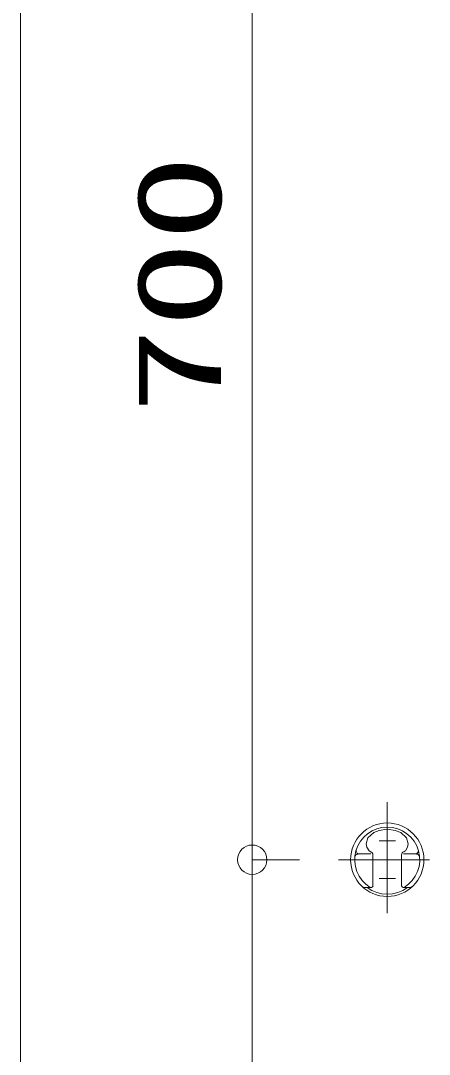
# Model space of a CAD drawing. Units: millimetres on the paper. Extents: x -305 to 305, y -152 to 152.
# Drawn here: x -221.09 to -212.73, y 57.12 to 78.23 of the extents above; entities that cross this region are included whole.
import ezdxf
from ezdxf.enums import TextEntityAlignment as Align

# ---------------------------------------------------------------- set-up
doc = ezdxf.new("R2010")
doc.units = ezdxf.units.MM
doc.linetypes.add('LONG_CHAIN', pattern=[21, 18, -1, 1, -1])
doc.layers.add('0-0_0', color=7, linetype='Continuous', lineweight=9)
doc.layers.add('0-1_VIEW0001', color=7, linetype='Continuous', lineweight=9)
doc.styles.add('ＭＳ ゴシック', font='')
doc.styles.get('ＭＳ ゴシック').set_extended_font_data('MS Gothic')

# ---------------------------------------------------------------- blocks, each defined once
blk = doc.blocks.new('_ORIGIN')
at = {"layer": '0-0_0'}
blk.add_line((0, 0), (-1, 0), dxfattribs=at)
blk.add_circle((0, 0), 0.5, dxfattribs=at)

msp = doc.modelspace()

# ---------------------------------------------------------------- linework, layer by layer
at = {"layer": '0-0_0'}
for p, q in [((-216.354, 61.691), (-216.354, 83.825)), ((-215.386, 61.091), (-216.354, 61.091)), ((-216.131, 61.091), (-216.354, 61.091)), ((-216.354, 31.691), (-216.354, 60.491))]:
    msp.add_line(p, q, dxfattribs=at)
at = {"layer": '0-1_VIEW0001'}
for p, q in [((-221.091, 97.758), (-221.091, 31.825)), ((-213.924, 61.208), (-214.188, 61.208)), ((-213.883, 61.191), (-213.883, 60.558)), ((-213.3, 61.191), (-213.3, 60.558)), ((-213.259, 61.208), (-212.995, 61.208)), ((-214.057, 60.524), (-213.916, 60.524)), ((-213.126, 60.524), (-213.266, 60.524))]:
    msp.add_line(p, q, dxfattribs=at)
at = {"layer": '0-1_VIEW0001', "linetype": 'LONG_CHAIN'}
for p, q in [((-213.591, 62.266), (-213.591, 59.997)), ((-213.425, 61.475), (-213.758, 61.475)), ((-214.591, 61.091), (-212.73, 61.091)), ((-213.425, 60.708), (-213.758, 60.708))]:
    msp.add_line(p, q, dxfattribs=at)
at = {"layer": '0-1_VIEW0001'}
for points in [[(-213.964, 61.275), (-214.008, 61.346), (-214.022, 61.417), (-213.986, 61.538), (-213.867, 61.645), (-213.755, 61.691), (-213.597, 61.715), (-213.591, 61.715)], [(-213.219, 61.275), (-213.175, 61.346), (-213.161, 61.417), (-213.197, 61.538), (-213.316, 61.645), (-213.428, 61.691), (-213.586, 61.715), (-213.591, 61.715)]]:
    msp.add_lwpolyline(points, dxfattribs=at)
for centre, radius, start, end in [((-213.591, 61.091), 0.75, 90, 270), ((-213.591, 61.091), 0.665, 301.5566, 238.4434), ((-213.591, 61.091), 0.75, 270, 90), ((-214.161, 61.275), 0.0667, 162.1552, 270), ((-213.914, 61.319), 0.0667, 220.9374, 254.3873), ((-213.95, 61.191), 0.0667, 360, 74.3873), ((-213.233, 61.191), 0.0667, 105.6127, 180), ((-213.269, 61.319), 0.0667, 285.6127, 319.0626), ((-213.022, 61.275), 0.0667, 270, 17.8448), ((-214.188, 61.141), 0.0667, 90, 175.1978), ((-212.995, 61.141), 0.0667, 4.8022, 90), ((-214.057, 60.591), 0.0667, 227.0623, 270), ((-213.591, 61.091), 0.702, 233.8813, 306.1187), ((-213.916, 60.558), 0.0333, 270, 0), ((-213.266, 60.558), 0.0333, 180, 270), ((-213.126, 60.591), 0.0667, 270, 312.9377)]:
    msp.add_arc(centre, radius, start, end, dxfattribs=at)

# ---------------------------------------------------------------- block references
at = {"layer": '0-0_0', "xscale": 0.6, "yscale": 0.6}
for rotation in [270, 90]:
    msp.add_blockref('_ORIGIN', (-216.354, 61.091), dxfattribs=dict(at, rotation=rotation))

# ---------------------------------------------------------------- texts
at = {"layer": '0-0_0', "style": 'ＭＳ ゴシック', "width": 1.5}
msp.add_text('700', height=1.732, rotation=90, dxfattribs=at).set_placement((-216.471, 70.188), align=Align.BOTTOM_LEFT)

doc.saveas('drawing.dxf')
